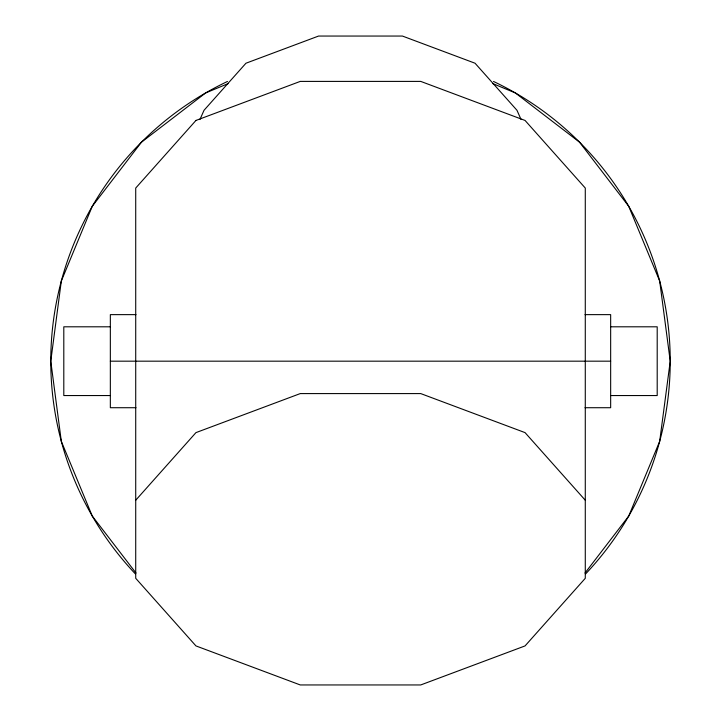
<?xml version="1.0" encoding="UTF-8"?>
<svg xmlns="http://www.w3.org/2000/svg" width="721" height="721" viewBox="0 0 721 721"><rect width="100%" height="100%" fill="white"/><g stroke="black" fill="none" stroke-linecap="round" stroke-linejoin="round"><path stroke-width="1.08" d="M199.924 119.533L204.034 110.286L245.96 63.223L318.574 36.05L402.426 36.05L475.04 63.223L516.966 110.286L521.076 119.533M584.983 573.06L628.739 516.038L659.679 441.342L670.233 361.176L659.679 281.01L628.739 206.314L579.513 142.163L515.362 92.946L492.542 83.483M135.719 500.23L195.95 432.618L300.269 393.585L420.731 393.585L525.05 432.618L585.281 500.23M228.458 83.483L205.638 92.946L141.487 142.163L92.261 206.314L61.321 281.01L50.767 361.176L61.321 441.342L92.261 516.038L136.017 573.06M135.999 314.635L110.34 314.635L110.34 407.716L135.999 407.716M585.001 314.635L610.66 314.635L610.66 407.716L585.001 407.716M110.34 326.802L63.799 326.802L63.799 395.55L110.34 395.55M610.66 326.802L657.201 326.802L657.201 395.55L610.66 395.55M110.34 361.176L610.66 361.176M493.506 81.455A309.733 309.733 0 0 1 585.74 573.781M135.26 573.781A309.733 309.733 0 0 1 227.494 81.455M195.95 120.443L135.719 188.055L135.719 578.305L195.95 645.917L300.269 684.95L420.731 684.95L525.05 645.917L585.281 578.305L585.281 188.055L525.05 120.443L420.731 81.401L300.269 81.401L195.95 120.443"/></g></svg>
